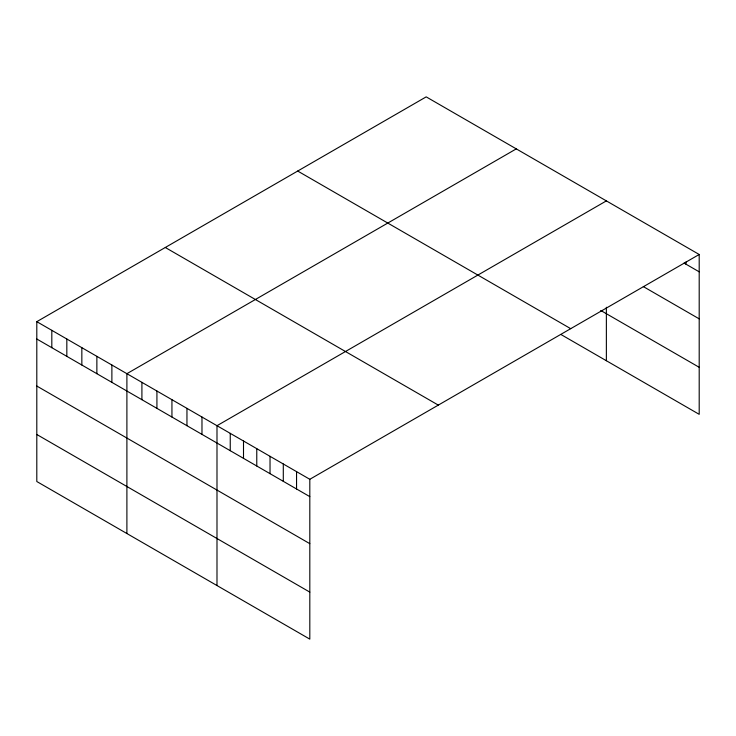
<?xml version="1.0" encoding="UTF-8"?>
<svg xmlns="http://www.w3.org/2000/svg" width="736" height="736" viewBox="0 0 736 736"><rect width="100%" height="100%" fill="white"/><g stroke="black" fill="none" stroke-linecap="round" stroke-linejoin="round"><path stroke-width="1.1" d="M36.8 321.669L309.81 479.292L309.81 639.133L36.8 481.519L36.8 321.669L426.19 96.867L699.2 254.481L699.2 414.331L561.329 334.724M516.286 148.874L126.896 373.686L126.896 533.526M606.372 200.891L216.991 425.702L216.991 585.543M309.81 479.292L699.2 254.481M684.048 263.074L699.2 271.823M643.319 286.589L699.2 318.854M600.742 310.463L699.2 367.301M297.694 171.046L570.704 328.67M165.296 247.489L438.306 405.113M36.8 339.011L309.81 496.634M36.8 386.041L309.81 543.665M36.8 434.488L309.81 592.112M685.943 261.998L685.943 264.169M606.372 307.252L606.372 360.732M296.553 471.638L296.553 488.98M283.296 463.984L283.296 481.326M270.029 456.329L270.029 473.671M256.772 448.675L256.772 466.008M243.506 441.02L243.506 458.353M230.248 433.357L230.248 450.699M201.977 417.036L201.977 434.378M186.953 408.37L186.953 425.702M171.939 399.694L171.939 417.036M156.924 391.028L156.924 408.37M141.91 382.361L141.91 399.694M111.881 365.019L111.881 382.361M96.867 356.353L96.867 373.686M81.843 347.677L81.843 365.019M66.829 339.011L66.829 356.353M51.814 330.344L51.814 347.686"/></g></svg>
